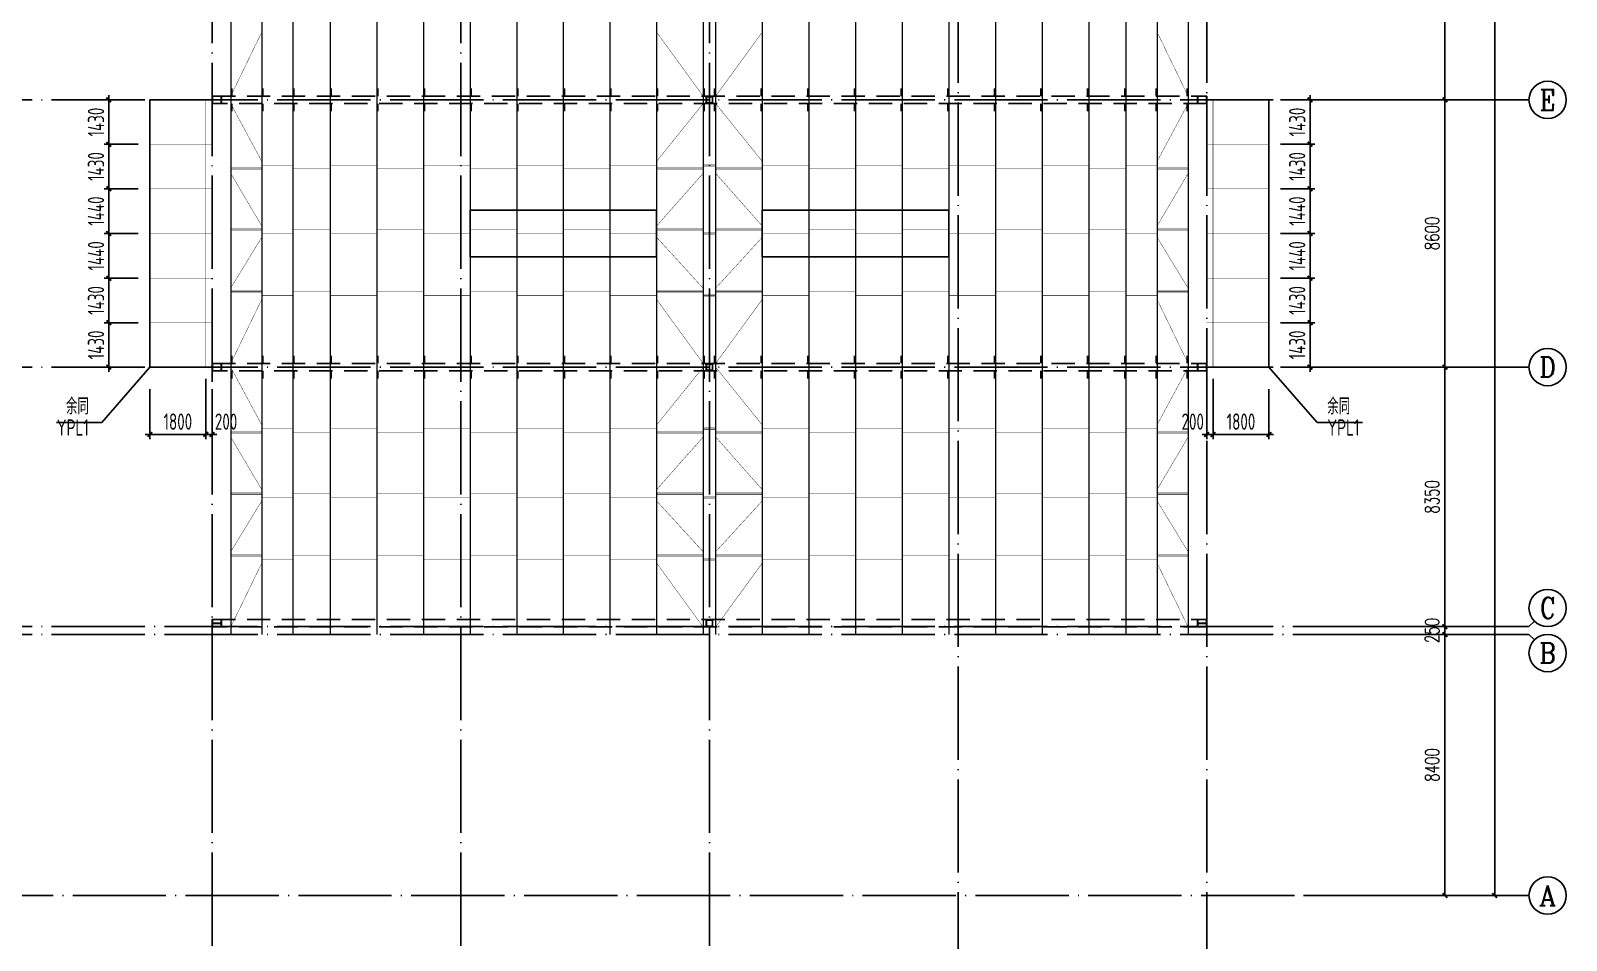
# Model space of a CAD drawing. Extents: x 899043 to 2598688, y -137197 to 211789.
# Drawn here: x 1533125 to 1582522, y 37655 to 66922 of the extents above; entities that cross this region are included whole.
import ezdxf
from ezdxf.enums import TextEntityAlignment as Align

# ---------------------------------------------------------------- set-up
doc = ezdxf.new("R2010")
doc.units = 0
doc.header["$LTSCALE"] = 1500
doc.header["$MEASUREMENT"] = 0
doc.linetypes.add('DASHED', pattern=[0.75, 0.5, -0.25])
doc.linetypes.add('DOTE', pattern=[2.42, 2, -0.2, 0.02, -0.2])
for name, color, linetype in [('A-L-wall(建筑立面)', 2, 'Continuous'), ('A-Roof(建筑屋顶)', 122, 'Continuous'), ('AXIS', 3, 'Continuous'), ('AXIS_TEXT', 7, 'Continuous'), ('Boltx', 252, 'DASHED'), ('DIM', 3, 'Continuous'), ('HZ', 3, 'Continuous'), ('M_Prof', 2, 'Continuous'), ('THIN', 7, 'Continuous'), ('WINDOW', 4, 'Continuous')]:
    doc.layers.add(name, color=color, linetype=linetype)
doc.layers.add('Pkpm_层114', color=2, linetype='Continuous', lineweight=18)
doc.styles.add('_TCH_AXIS', font='COMPLEX', dxfattribs={"bigfont": 'GBCBIG'})
doc.styles.add('_TCH_DIM_T3', font='SIMPLEX', dxfattribs={"width": 0.705882, "bigfont": 'GBCBIG'})
doc.styles.add('COMPLEX', font='COMPLEX')
doc.styles.add('TSSD_Dimension', font='Tssdeng.shx', dxfattribs={"width": 0.7, "bigfont": 'hztxt.shx'})
doc.styles.add('TSSD_Label', font='Tssdeng.shx', dxfattribs={"width": 0.7, "bigfont": 'hztxt.shx'})
doc.dimstyles.new('_TCH_ARCH&&150', dxfattribs={"dimtxt": 446.25, "dimasz": 150, "dimexe": 375, "dimexo": 450, "dimgap": 189.375, "dimtad": 1, "dimdec": 0, "dimzin": 0, "dimdsep": 46, "dimtxsty": '_TCH_DIM_T3', "dimblk": 'ARCHTICK', "dimcen": 0.09, "dimclrt": 7, "dimazin": 2, "dimtfac": 1, "dimtdec": 0, "dimtix": 1, "dimtmove": 2, "dimatfit": 3, "dimfxl": 0, "dimtolj": 1, "dimtzin": 0, "dimarcsym": 0})
doc.dimstyles.new('TSSD_150_150', dxfattribs={"dimtxt": 525, "dimasz": 150, "dimexe": 150, "dimexo": 375, "dimgap": 150, "dimtad": 1, "dimdec": 0, "dimzin": 0, "dimdsep": 46, "dimtxsty": 'TSSD_Dimension', "dimblk": 'ARCHTICK', "dimblk1": 'ARCHTICK', "dimblk2": 'ARCHTICK', "dimcen": 0, "dimdle": 150, "dimclrt": 7, "dimadec": 0, "dimazin": 0, "dimtfac": 1, "dimtdec": 0, "dimtix": 1, "dimtmove": 2, "dimatfit": 3, "dimfxl": 0, "dimtolj": 1, "dimtzin": 0, "dimarcsym": 0})

# ---------------------------------------------------------------- blocks, each defined once
blk = doc.blocks.new('_ArchTick')
at = {"color": 0, "linetype": 'ByBlock', "const_width": 0.4}
blk.add_lwpolyline([(-0.5, -0.5), (0.5, 0.5)], dxfattribs=at)
blk = doc.blocks.new('*D208')
at = {"layer": 'AXIS', "color": 0, "lineweight": -2}
for p, q in [((1198940, -154877), (1203865, -154877)), ((1203490, -163277), (1203490, -154877)), ((1198940, -163277), (1203865, -163277))]:
    blk.add_line(p, q, dxfattribs=at)
at = {"layer": 'Defpoints', "color": 0}
for p in [(1198490, -154877), (1203490, -154877), (1198490, -163277)]:
    blk.add_point(p, dxfattribs=at)
at = {"layer": 'AXIS', "color": 0, "lineweight": -2, "xscale": 150, "yscale": 150, "zscale": 150}
for p, rotation in [((1203490, -154877), 90), ((1203490, -163277), 270)]:
    blk.add_blockref('_ArchTick', p, dxfattribs=dict(at, rotation=rotation))
at = {"layer": 'AXIS', "color": 7, "insert": (1203078, -159077), "char_height": 446.2, "attachment_point": 5, "rotation": 90, "style": '_TCH_DIM_T3'}
blk.add_mtext('\\A1;8400', dxfattribs=at)
blk = doc.blocks.new('*D209')
at = {"layer": 'AXIS', "color": 0, "lineweight": -2}
for p, q in [((1203490, -154627), (1203490, -154477)), ((1198940, -154627), (1203865, -154627)), ((1198940, -154877), (1203865, -154877)), ((1203490, -154877), (1203490, -154627)), ((1203490, -154877), (1203490, -155027))]:
    blk.add_line(p, q, dxfattribs=at)
at = {"layer": 'Defpoints', "color": 0}
for p in [(1198490, -154627), (1198490, -154877), (1203490, -154627)]:
    blk.add_point(p, dxfattribs=at)
at = {"layer": 'AXIS', "color": 0, "lineweight": -2, "xscale": 150, "yscale": 150, "zscale": 150}
for p, rotation in [((1203490, -154627), 270), ((1203490, -154877), 90)]:
    blk.add_blockref('_ArchTick', p, dxfattribs=dict(at, rotation=rotation))
at = {"layer": 'AXIS', "color": 7, "insert": (1203078, -154752), "char_height": 446.2, "attachment_point": 5, "rotation": 90, "style": '_TCH_DIM_T3'}
blk.add_mtext('\\A1;250', dxfattribs=at)
blk = doc.blocks.new('*D210')
at = {"layer": 'AXIS', "color": 0, "lineweight": -2}
for p, q in [((1198940, -146277), (1203865, -146277)), ((1203490, -154627), (1203490, -146277)), ((1198940, -154627), (1203865, -154627))]:
    blk.add_line(p, q, dxfattribs=at)
at = {"layer": 'Defpoints', "color": 0}
for p in [(1198490, -146277), (1203490, -146277), (1198490, -154627)]:
    blk.add_point(p, dxfattribs=at)
at = {"layer": 'AXIS', "color": 0, "lineweight": -2, "xscale": 150, "yscale": 150, "zscale": 150}
for p, rotation in [((1203490, -146277), 90), ((1203490, -154627), 270)]:
    blk.add_blockref('_ArchTick', p, dxfattribs=dict(at, rotation=rotation))
at = {"layer": 'AXIS', "color": 7, "insert": (1203078, -150452), "char_height": 446.2, "attachment_point": 5, "rotation": 90, "style": '_TCH_DIM_T3'}
blk.add_mtext('\\A1;8350', dxfattribs=at)
blk = doc.blocks.new('*D211')
at = {"layer": 'AXIS', "color": 0, "lineweight": -2}
for p, q in [((1198940, -137677), (1203865, -137677)), ((1203490, -146277), (1203490, -137677)), ((1198940, -146277), (1203865, -146277))]:
    blk.add_line(p, q, dxfattribs=at)
at = {"layer": 'Defpoints', "color": 0}
for p in [(1198490, -137677), (1203490, -137677), (1198490, -146277)]:
    blk.add_point(p, dxfattribs=at)
at = {"layer": 'AXIS', "color": 0, "lineweight": -2, "xscale": 150, "yscale": 150, "zscale": 150}
for p, rotation in [((1203490, -137677), 90), ((1203490, -146277), 270)]:
    blk.add_blockref('_ArchTick', p, dxfattribs=dict(at, rotation=rotation))
at = {"layer": 'AXIS', "color": 7, "insert": (1203078, -141977), "char_height": 446.2, "attachment_point": 5, "rotation": 90, "style": '_TCH_DIM_T3'}
blk.add_mtext('\\A1;8600', dxfattribs=at)
blk = doc.blocks.new('*D212')
at = {"layer": 'AXIS', "color": 0, "lineweight": -2}
for p, q in [((1198940, -129077), (1203865, -129077)), ((1203490, -137677), (1203490, -129077)), ((1198940, -137677), (1203865, -137677))]:
    blk.add_line(p, q, dxfattribs=at)
at = {"layer": 'Defpoints', "color": 0}
for p in [(1198490, -129077), (1203490, -129077), (1198490, -137677)]:
    blk.add_point(p, dxfattribs=at)
at = {"layer": 'AXIS', "color": 0, "lineweight": -2, "xscale": 150, "yscale": 150, "zscale": 150}
for p, rotation in [((1203490, -129077), 90), ((1203490, -137677), 270)]:
    blk.add_blockref('_ArchTick', p, dxfattribs=dict(at, rotation=rotation))
at = {"layer": 'AXIS', "color": 7, "insert": (1203078, -133377), "char_height": 446.2, "attachment_point": 5, "rotation": 90, "style": '_TCH_DIM_T3'}
blk.add_mtext('\\A1;8600', dxfattribs=at)
blk = doc.blocks.new('*D223')
at = {"layer": 'AXIS', "color": 0, "lineweight": -2}
for p, q in [((1198940, -43877), (1205465, -43877)), ((1205090, -163277), (1205090, -43877)), ((1198940, -163277), (1205465, -163277))]:
    blk.add_line(p, q, dxfattribs=at)
at = {"layer": 'Defpoints', "color": 0}
for p in [(1198490, -43877), (1205090, -43877), (1198490, -163277)]:
    blk.add_point(p, dxfattribs=at)
at = {"layer": 'AXIS', "color": 0, "lineweight": -2, "xscale": 150, "yscale": 150, "zscale": 150}
for p, rotation in [((1205090, -43877), 90), ((1205090, -163277), 270)]:
    blk.add_blockref('_ArchTick', p, dxfattribs=dict(at, rotation=rotation))
at = {"layer": 'AXIS', "color": 7, "insert": (1204678, -103577), "char_height": 446.2, "attachment_point": 5, "rotation": 90, "style": '_TCH_DIM_T3'}
blk.add_mtext('\\A1;119400', dxfattribs=at)
blk = doc.blocks.new('_AXISO')
blk.add_circle((0, 0), 0.5)
at = {"layer": 'AXIS_TEXT', "style": 'COMPLEX', "width": 1.041667}
blk.add_attdef('A', text='', height=0.56, dxfattribs=at).set_placement((-0.25, -0.28), (0.25, -0.28), align=Align.FIT)
blk = doc.blocks.new('A$C0BB32EA6')
at = {"layer": 'M_Prof'}
for points in [[(22300, -93910), (22300, -93690), (22290, -93690), (22290, -93796), (22010, -93796), (22010, -93690), (22000, -93690), (22000, -93910), (22010, -93910), (22010, -93804), (22290, -93804), (22290, -93910)], [(37900, -93900), (38100, -93900), (38100, -93700), (37900, -93700)], [(37906, -93894), (38094, -93894), (38094, -93706), (37906, -93706)], [(54000, -93910), (54000, -93690), (53990, -93690), (53990, -93796), (53710, -93796), (53710, -93690), (53700, -93690), (53700, -93910), (53710, -93910), (53710, -93804), (53990, -93804), (53990, -93910)], [(22300, -102510), (22300, -102290), (22290, -102290), (22290, -102396), (22010, -102396), (22010, -102290), (22000, -102290), (22000, -102510), (22010, -102510), (22010, -102404), (22290, -102404), (22290, -102510)], [(37900, -102500), (38100, -102500), (38100, -102300), (37900, -102300)], [(37906, -102494), (38094, -102494), (38094, -102306), (37906, -102306)], [(54000, -102510), (54000, -102290), (53990, -102290), (53990, -102396), (53710, -102396), (53710, -102290), (53700, -102290), (53700, -102510), (53710, -102510), (53710, -102404), (53990, -102404), (53990, -102510)], [(22300, -110750), (22300, -110530), (22290, -110530), (22290, -110636), (22010, -110636), (22010, -110530), (22000, -110530), (22000, -110750), (22010, -110750), (22010, -110644), (22290, -110644), (22290, -110750)], [(37900, -110740), (38100, -110740), (38100, -110540), (37900, -110540)], [(37906, -110734), (38094, -110734), (38094, -110546), (37906, -110546)], [(54000, -110750), (54000, -110530), (53990, -110530), (53990, -110636), (53710, -110636), (53710, -110530), (53700, -110530), (53700, -110750), (53710, -110750), (53710, -110644), (53990, -110644), (53990, -110750)]]:
    blk.add_lwpolyline(points, close=True, dxfattribs=at)
blk = doc.blocks.new('A$C2EA612DB')
at = {"layer": 'M_Prof'}
blk.add_blockref('A$C0BB32EA6', (-54000, 110765), dxfattribs=at)
blk = doc.blocks.new('tc')
at = {"layer": 'WINDOW'}
blk.add_lwpolyline([(-1500, 1500), (0, 1500), (0, 7500), (-1500, 7500)], close=True, dxfattribs=at)
blk = doc.blocks.new('*D1085')
at = {"layer": 'Defpoints', "color": 0}
for p in [(1538758, 56097), (1538958, 55767), (1538758, 53930)]:
    blk.add_point(p, dxfattribs=at)
at = {"layer": 'DIM', "color": 0, "lineweight": -2}
for p, q in [((1538758, 55722), (1538758, 53780)), ((1538958, 55392), (1538958, 53780)), ((1538758, 53930), (1538608, 53930)), ((1538958, 53930), (1538758, 53930)), ((1538958, 53930), (1539108, 53930))]:
    blk.add_line(p, q, dxfattribs=at)
at = {"layer": 'DIM', "color": 0, "lineweight": -2, "xscale": 150, "yscale": 150, "zscale": 150}
blk.add_blockref('_ArchTick', (1538758, 53930), dxfattribs=at)
at = {"layer": 'DIM', "color": 0, "lineweight": -2, "xscale": 150, "yscale": 150, "zscale": 150, "rotation": 180}
blk.add_blockref('_ArchTick', (1538958, 53930), dxfattribs=at)
at = {"layer": 'DIM', "color": 7, "insert": (1539410, 54343), "char_height": 525, "attachment_point": 5, "style": 'TSSD_Dimension'}
blk.add_mtext('\\A1;200', dxfattribs=at)
blk = doc.blocks.new('*D1086')
at = {"layer": 'Defpoints', "color": 0}
for p in [(1538758, 56097), (1536958, 55767), (1536958, 53930)]:
    blk.add_point(p, dxfattribs=at)
at = {"layer": 'DIM', "color": 0, "lineweight": -2}
for p, q in [((1536958, 55392), (1536958, 53780)), ((1538758, 55722), (1538758, 53780)), ((1538908, 53930), (1536808, 53930))]:
    blk.add_line(p, q, dxfattribs=at)
at = {"layer": 'DIM', "color": 0, "lineweight": -2, "xscale": 150, "yscale": 150, "zscale": 150, "rotation": 180}
blk.add_blockref('_ArchTick', (1536958, 53930), dxfattribs=at)
at = {"layer": 'DIM', "color": 0, "lineweight": -2, "xscale": 150, "yscale": 150, "zscale": 150}
blk.add_blockref('_ArchTick', (1538758, 53930), dxfattribs=at)
at = {"layer": 'DIM', "color": 7, "insert": (1537858, 54343), "char_height": 525, "attachment_point": 5, "style": 'TSSD_Dimension'}
blk.add_mtext('\\A1;1800', dxfattribs=at)
blk = doc.blocks.new('*D1087')
at = {"layer": 'Defpoints', "color": 0}
for p in [(1535637, 57527), (1536958, 57527), (1536958, 56097)]:
    blk.add_point(p, dxfattribs=at)
at = {"layer": 'DIM', "color": 0, "lineweight": -2}
for p, q in [((1536583, 57527), (1535487, 57527)), ((1535637, 55947), (1535637, 57677)), ((1536583, 56097), (1535487, 56097))]:
    blk.add_line(p, q, dxfattribs=at)
at = {"layer": 'DIM', "color": 0, "lineweight": -2, "xscale": 150, "yscale": 150, "zscale": 150}
for p, rotation in [((1535637, 57527), 90), ((1535637, 56097), 270)]:
    blk.add_blockref('_ArchTick', p, dxfattribs=dict(at, rotation=rotation))
at = {"layer": 'DIM', "color": 7, "insert": (1535225, 56812), "char_height": 525, "attachment_point": 5, "rotation": 90, "style": 'TSSD_Dimension'}
blk.add_mtext('\\A1;1430', dxfattribs=at)
blk = doc.blocks.new('*D1088')
at = {"layer": 'Defpoints', "color": 0}
for p in [(1535637, 58957), (1536958, 58957), (1536958, 57527)]:
    blk.add_point(p, dxfattribs=at)
at = {"layer": 'DIM', "color": 0, "lineweight": -2}
for p, q in [((1536583, 58957), (1535487, 58957)), ((1535637, 57377), (1535637, 59107)), ((1536583, 57527), (1535487, 57527))]:
    blk.add_line(p, q, dxfattribs=at)
at = {"layer": 'DIM', "color": 0, "lineweight": -2, "xscale": 150, "yscale": 150, "zscale": 150}
for p, rotation in [((1535637, 58957), 90), ((1535637, 57527), 270)]:
    blk.add_blockref('_ArchTick', p, dxfattribs=dict(at, rotation=rotation))
at = {"layer": 'DIM', "color": 7, "insert": (1535225, 58242), "char_height": 525, "attachment_point": 5, "rotation": 90, "style": 'TSSD_Dimension'}
blk.add_mtext('\\A1;1430', dxfattribs=at)
blk = doc.blocks.new('*D1089')
at = {"layer": 'Defpoints', "color": 0}
for p in [(1535637, 60397), (1536958, 60397), (1536958, 58957)]:
    blk.add_point(p, dxfattribs=at)
at = {"layer": 'DIM', "color": 0, "lineweight": -2}
for p, q in [((1536583, 60397), (1535487, 60397)), ((1535637, 58807), (1535637, 60547)), ((1536583, 58957), (1535487, 58957))]:
    blk.add_line(p, q, dxfattribs=at)
at = {"layer": 'DIM', "color": 0, "lineweight": -2, "xscale": 150, "yscale": 150, "zscale": 150}
for p, rotation in [((1535637, 60397), 90), ((1535637, 58957), 270)]:
    blk.add_blockref('_ArchTick', p, dxfattribs=dict(at, rotation=rotation))
at = {"layer": 'DIM', "color": 7, "insert": (1535225, 59677), "char_height": 525, "attachment_point": 5, "rotation": 90, "style": 'TSSD_Dimension'}
blk.add_mtext('\\A1;1440', dxfattribs=at)
blk = doc.blocks.new('*D1090')
at = {"layer": 'Defpoints', "color": 0}
for p in [(1535637, 61837), (1536958, 61837), (1536958, 60397)]:
    blk.add_point(p, dxfattribs=at)
at = {"layer": 'DIM', "color": 0, "lineweight": -2}
for p, q in [((1536583, 61837), (1535487, 61837)), ((1535637, 60247), (1535637, 61987)), ((1536583, 60397), (1535487, 60397))]:
    blk.add_line(p, q, dxfattribs=at)
at = {"layer": 'DIM', "color": 0, "lineweight": -2, "xscale": 150, "yscale": 150, "zscale": 150}
for p, rotation in [((1535637, 61837), 90), ((1535637, 60397), 270)]:
    blk.add_blockref('_ArchTick', p, dxfattribs=dict(at, rotation=rotation))
at = {"layer": 'DIM', "color": 7, "insert": (1535225, 61117), "char_height": 525, "attachment_point": 5, "rotation": 90, "style": 'TSSD_Dimension'}
blk.add_mtext('\\A1;1440', dxfattribs=at)
blk = doc.blocks.new('*D1091')
at = {"layer": 'Defpoints', "color": 0}
for p in [(1535637, 63267), (1536958, 63267), (1536958, 61837)]:
    blk.add_point(p, dxfattribs=at)
at = {"layer": 'DIM', "color": 0, "lineweight": -2}
for p, q in [((1536583, 63267), (1535487, 63267)), ((1535637, 61687), (1535637, 63417)), ((1536583, 61837), (1535487, 61837))]:
    blk.add_line(p, q, dxfattribs=at)
at = {"layer": 'DIM', "color": 0, "lineweight": -2, "xscale": 150, "yscale": 150, "zscale": 150}
for p, rotation in [((1535637, 63267), 90), ((1535637, 61837), 270)]:
    blk.add_blockref('_ArchTick', p, dxfattribs=dict(at, rotation=rotation))
at = {"layer": 'DIM', "color": 7, "insert": (1535225, 62552), "char_height": 525, "attachment_point": 5, "rotation": 90, "style": 'TSSD_Dimension'}
blk.add_mtext('\\A1;1430', dxfattribs=at)
blk = doc.blocks.new('*D1092')
at = {"layer": 'Defpoints', "color": 0}
for p in [(1535637, 64697), (1536958, 64697), (1536958, 63267)]:
    blk.add_point(p, dxfattribs=at)
at = {"layer": 'DIM', "color": 0, "lineweight": -2}
for p, q in [((1535637, 63117), (1535637, 64847)), ((1536583, 64697), (1535487, 64697)), ((1536583, 63267), (1535487, 63267))]:
    blk.add_line(p, q, dxfattribs=at)
at = {"layer": 'DIM', "color": 0, "lineweight": -2, "xscale": 150, "yscale": 150, "zscale": 150}
for p, rotation in [((1535637, 64697), 90), ((1535637, 63267), 270)]:
    blk.add_blockref('_ArchTick', p, dxfattribs=dict(at, rotation=rotation))
at = {"layer": 'DIM', "color": 7, "insert": (1535225, 63982), "char_height": 525, "attachment_point": 5, "rotation": 90, "style": 'TSSD_Dimension'}
blk.add_mtext('\\A1;1430', dxfattribs=at)
blk = doc.blocks.new('*D1093')
at = {"layer": 'Defpoints', "color": 0}
for p in [(1571158, 56097), (1570958, 55767), (1571158, 53930)]:
    blk.add_point(p, dxfattribs=at)
at = {"layer": 'DIM', "color": 0, "lineweight": -2}
for p, q in [((1570958, 55392), (1570958, 53780)), ((1571158, 55722), (1571158, 53780)), ((1570958, 53930), (1570808, 53930)), ((1570958, 53930), (1571158, 53930)), ((1571158, 53930), (1571308, 53930))]:
    blk.add_line(p, q, dxfattribs=at)
at = {"layer": 'DIM', "color": 0, "lineweight": -2, "xscale": 150, "yscale": 150, "zscale": 150}
for p, rotation in [((1570958, 53930), 1.767578083899934e-07), ((1571158, 53930), 180.0000001767578)]:
    blk.add_blockref('_ArchTick', p, dxfattribs=dict(at, rotation=rotation))
at = {"layer": 'DIM', "color": 7, "insert": (1570506, 54343), "char_height": 525, "attachment_point": 5, "rotation": 0, "style": 'TSSD_Dimension'}
blk.add_mtext('\\A1;200', dxfattribs=at)
blk = doc.blocks.new('*D1094')
at = {"layer": 'Defpoints', "color": 0}
for p in [(1571158, 56097), (1572958, 55767), (1572958, 53930)]:
    blk.add_point(p, dxfattribs=at)
at = {"layer": 'DIM', "color": 0, "lineweight": -2}
for p, q in [((1571158, 55722), (1571158, 53780)), ((1572958, 55392), (1572958, 53780)), ((1571008, 53930), (1573108, 53930))]:
    blk.add_line(p, q, dxfattribs=at)
at = {"layer": 'DIM', "color": 0, "lineweight": -2, "xscale": 150, "yscale": 150, "zscale": 150}
for p, rotation in [((1571158, 53930), 180.0000001767578), ((1572958, 53930), 1.767578252005253e-07)]:
    blk.add_blockref('_ArchTick', p, dxfattribs=dict(at, rotation=rotation))
at = {"layer": 'DIM', "color": 7, "insert": (1572058, 54343), "char_height": 525, "attachment_point": 5, "rotation": 0, "style": 'TSSD_Dimension'}
blk.add_mtext('\\A1;1800', dxfattribs=at)
blk = doc.blocks.new('*D1095')
at = {"layer": 'Defpoints', "color": 0}
for p in [(1572958, 57527), (1574279, 57527), (1572958, 56097)]:
    blk.add_point(p, dxfattribs=at)
at = {"layer": 'DIM', "color": 0, "lineweight": -2}
for p, q in [((1573333, 57527), (1574429, 57527)), ((1574279, 55947), (1574279, 57677)), ((1573333, 56097), (1574429, 56097))]:
    blk.add_line(p, q, dxfattribs=at)
at = {"layer": 'DIM', "color": 0, "lineweight": -2, "xscale": 150, "yscale": 150, "zscale": 150}
for p, rotation in [((1574279, 57527), 90), ((1574279, 56097), 270)]:
    blk.add_blockref('_ArchTick', p, dxfattribs=dict(at, rotation=rotation))
at = {"layer": 'DIM', "color": 7, "insert": (1573866, 56812), "char_height": 525, "attachment_point": 5, "rotation": 90, "style": 'TSSD_Dimension'}
blk.add_mtext('\\A1;1430', dxfattribs=at)
blk = doc.blocks.new('*D1096')
at = {"layer": 'Defpoints', "color": 0}
for p in [(1572958, 58957), (1574279, 58957), (1572958, 57527)]:
    blk.add_point(p, dxfattribs=at)
at = {"layer": 'DIM', "color": 0, "lineweight": -2}
for p, q in [((1573333, 58957), (1574429, 58957)), ((1574279, 57377), (1574279, 59107)), ((1573333, 57527), (1574429, 57527))]:
    blk.add_line(p, q, dxfattribs=at)
at = {"layer": 'DIM', "color": 0, "lineweight": -2, "xscale": 150, "yscale": 150, "zscale": 150}
for p, rotation in [((1574279, 58957), 90), ((1574279, 57527), 270)]:
    blk.add_blockref('_ArchTick', p, dxfattribs=dict(at, rotation=rotation))
at = {"layer": 'DIM', "color": 7, "insert": (1573866, 58242), "char_height": 525, "attachment_point": 5, "rotation": 90, "style": 'TSSD_Dimension'}
blk.add_mtext('\\A1;1430', dxfattribs=at)
blk = doc.blocks.new('*D1097')
at = {"layer": 'Defpoints', "color": 0}
for p in [(1572958, 60397), (1574279, 60397), (1572958, 58957)]:
    blk.add_point(p, dxfattribs=at)
at = {"layer": 'DIM', "color": 0, "lineweight": -2}
for p, q in [((1573333, 60397), (1574429, 60397)), ((1574279, 58807), (1574279, 60547)), ((1573333, 58957), (1574429, 58957))]:
    blk.add_line(p, q, dxfattribs=at)
at = {"layer": 'DIM', "color": 0, "lineweight": -2, "xscale": 150, "yscale": 150, "zscale": 150}
for p, rotation in [((1574279, 60397), 90), ((1574279, 58957), 270)]:
    blk.add_blockref('_ArchTick', p, dxfattribs=dict(at, rotation=rotation))
at = {"layer": 'DIM', "color": 7, "insert": (1573866, 59677), "char_height": 525, "attachment_point": 5, "rotation": 90, "style": 'TSSD_Dimension'}
blk.add_mtext('\\A1;1440', dxfattribs=at)
blk = doc.blocks.new('*D1098')
at = {"layer": 'Defpoints', "color": 0}
for p in [(1572958, 61837), (1574279, 61837), (1572958, 60397)]:
    blk.add_point(p, dxfattribs=at)
at = {"layer": 'DIM', "color": 0, "lineweight": -2}
for p, q in [((1573333, 61837), (1574429, 61837)), ((1574279, 60247), (1574279, 61987)), ((1573333, 60397), (1574429, 60397))]:
    blk.add_line(p, q, dxfattribs=at)
at = {"layer": 'DIM', "color": 0, "lineweight": -2, "xscale": 150, "yscale": 150, "zscale": 150}
for p, rotation in [((1574279, 61837), 90), ((1574279, 60397), 270)]:
    blk.add_blockref('_ArchTick', p, dxfattribs=dict(at, rotation=rotation))
at = {"layer": 'DIM', "color": 7, "insert": (1573866, 61117), "char_height": 525, "attachment_point": 5, "rotation": 90, "style": 'TSSD_Dimension'}
blk.add_mtext('\\A1;1440', dxfattribs=at)
blk = doc.blocks.new('*D1099')
at = {"layer": 'Defpoints', "color": 0}
for p in [(1572958, 63267), (1574279, 63267), (1572958, 61837)]:
    blk.add_point(p, dxfattribs=at)
at = {"layer": 'DIM', "color": 0, "lineweight": -2}
for p, q in [((1573333, 63267), (1574429, 63267)), ((1574279, 61687), (1574279, 63417)), ((1573333, 61837), (1574429, 61837))]:
    blk.add_line(p, q, dxfattribs=at)
at = {"layer": 'DIM', "color": 0, "lineweight": -2, "xscale": 150, "yscale": 150, "zscale": 150}
for p, rotation in [((1574279, 63267), 90), ((1574279, 61837), 270)]:
    blk.add_blockref('_ArchTick', p, dxfattribs=dict(at, rotation=rotation))
at = {"layer": 'DIM', "color": 7, "insert": (1573866, 62552), "char_height": 525, "attachment_point": 5, "rotation": 90, "style": 'TSSD_Dimension'}
blk.add_mtext('\\A1;1430', dxfattribs=at)
blk = doc.blocks.new('*D1100')
at = {"layer": 'Defpoints', "color": 0}
for p in [(1572958, 64697), (1574279, 64697), (1572958, 63267)]:
    blk.add_point(p, dxfattribs=at)
at = {"layer": 'DIM', "color": 0, "lineweight": -2}
for p, q in [((1574279, 63117), (1574279, 64847)), ((1573333, 64697), (1574429, 64697)), ((1573333, 63267), (1574429, 63267))]:
    blk.add_line(p, q, dxfattribs=at)
at = {"layer": 'DIM', "color": 0, "lineweight": -2, "xscale": 150, "yscale": 150, "zscale": 150}
for p, rotation in [((1574279, 64697), 90), ((1574279, 63267), 270)]:
    blk.add_blockref('_ArchTick', p, dxfattribs=dict(at, rotation=rotation))
at = {"layer": 'DIM', "color": 7, "insert": (1573866, 63982), "char_height": 525, "attachment_point": 5, "rotation": 90, "style": 'TSSD_Dimension'}
blk.add_mtext('\\A1;1430', dxfattribs=at)
blk = doc.blocks.new('A$C5AF141BB')
at = {"layer": 'AXIS', "color": 253, "linetype": 'DOTE'}
for p, q in [((0, -5247.5), (0, 123526.9)), ((8000, -5247.5), (8000, 123526.9)), ((16000, -5247.5), (16000, 123526.9)), ((24000, 123526.9), (24000, -5247.5)), ((32000, 123526.9), (32000, -5247.5)), ((-26941.1, 25600), (36323.2, 25600)), ((-26941.1, 17000), (36323.2, 17000)), ((-26941.1, 8650), (36323.2, 8650)), ((-26941.1, 8400), (36323.2, 8400)), ((-26262.1, 0), (36364.3, 0))]:
    blk.add_line(p, q, dxfattribs=at)
at = {"layer": 'AXIS'}
for p, q in [((36364.3, 25600), (42364.3, 25600)), ((36364.3, 17000), (42364.3, 17000)), ((36364.3, 8650), (42364.3, 8650)), ((36364.3, 8400), (42364.3, 8400)), ((42540, 8825.7), (42364.3, 8650)), ((42540, 8224.3), (42364.3, 8400)), ((36364.3, 0), (42364.3, 0))]:
    blk.add_line(p, q, dxfattribs=at)
ref = blk.add_blockref('_AXISO', (42964.3, 25600), dxfattribs=dict(at, xscale=1200, yscale=1200, zscale=1200))
ref.add_attrib('A', 'E', dxfattribs={"layer": 'AXIS_TEXT', "height": 668.2, "style": '_TCH_AXIS'}).set_placement((42709.8, 25265.9), (43218.8, 25265.9), align=Align.FIT)
ref = blk.add_blockref('_AXISO', (42964.3, 17000), dxfattribs=dict(at, xscale=1200, yscale=1200, zscale=1200))
ref.add_attrib('A', 'D', dxfattribs={"layer": 'AXIS_TEXT', "height": 652.9, "style": '_TCH_AXIS'}).set_placement((42700, 16673.6), (43228.6, 16673.6), align=Align.FIT)
ref = blk.add_blockref('_AXISO', (42964.3, 9250), dxfattribs=dict(at, xscale=1200, yscale=1200, zscale=1200))
ref.add_attrib('A', 'C', dxfattribs={"layer": 'AXIS_TEXT', "height": 683.5, "style": '_TCH_AXIS'}).set_placement((42720.2, 8908.2), (43208.4, 8908.2), align=Align.FIT)
ref = blk.add_blockref('_AXISO', (42964.3, 7800), dxfattribs=dict(at, xscale=1200, yscale=1200, zscale=1200))
ref.add_attrib('A', 'B', dxfattribs={"layer": 'AXIS_TEXT', "height": 652.9, "style": '_TCH_AXIS'}).set_placement((42700, 7473.6), (43228.6, 7473.6), align=Align.FIT)
ref = blk.add_blockref('_AXISO', (42964.3, 0), dxfattribs=dict(at, xscale=1200, yscale=1200, zscale=1200))
ref.add_attrib('A', 'A', dxfattribs={"layer": 'AXIS_TEXT', "height": 637.8, "style": '_TCH_AXIS'}).set_placement((42691, -318.9), (43237.6, -318.9), align=Align.FIT)
for p1, p2, distance, picture, middle in [((34661.1, 0), (34661.1, 119400), -6600, '*D223', (40848.6, 59700)), ((34661.1, 25600), (34661.1, 34200), -5000, '*D212', (39248.6, 29900)), ((34661.1, 17000), (34661.1, 25600), -5000, '*D211', (39248.6, 21300)), ((34661.1, 8650), (34661.1, 17000), -5000, '*D210', (39248.6, 12825)), ((34661.1, 8400), (34661.1, 8650), -5000, '*D209', (39248.6, 8525)), ((34661.1, 0), (34661.1, 8400), -5000, '*D208', (39248.6, 4200))]:
    dim = blk.add_aligned_dim(p1=p1, p2=p2, distance=distance, dimstyle='_TCH_ARCH&&150', dxfattribs=at)
    dim.commit()
    dim.dimension.update_dxf_attribs({"geometry": picture, "text_midpoint": middle, "insert": (-1163829.4, 163277.5)})

msp = doc.modelspace()

# ---------------------------------------------------------------- linework, layer by layer
at = {"layer": 'A-Roof(建筑屋顶)'}
for points in [[(1538758, 64696.6), (1536958, 64696.6), (1536958, 56096.6), (1538758.1, 56096.6)], [(1571157.9, 64696.6), (1572957.9, 64696.6), (1572957.9, 56096.6), (1571157.9, 56096.6)], [(1571157.9, 64696.6), (1572957.9, 64696.6), (1572957.9, 56096.6), (1571157.9, 56096.6)]]:
    msp.add_lwpolyline(points, dxfattribs=at)
at = {"layer": 'Boltx', "color": 2, "linetype": 'ByBlock', "const_width": 12}
for points in [[(1539558, 64814.1), (1540558, 66876.6)], [(1553258, 66876.6), (1554758, 64814.1)], [(1556658, 66876.6), (1555158, 64814.1)], [(1569358, 66876.6), (1570358, 64814.1)], [(1538758, 64696.6), (1536958, 64696.6), (1536958, 56096.6), (1538758.1, 56096.6)], [(1536958, 64696.6), (1538958, 64696.6)], [(1536958, 64696.6), (1536958, 56096.6)], [(1538758, 64696.6), (1538758, 56096.6)], [(1540558, 62716.6), (1539558, 64579.1)], [(1554758, 64579.1), (1553258, 62716.6)], [(1555158, 64579.1), (1556658, 62716.6)], [(1570358, 64579.1), (1569358, 62716.6)], [(1572957.9, 64696.6), (1570958, 64696.6)], [(1571157.9, 64696.6), (1572957.9, 64696.6), (1572957.9, 56096.6), (1571157.9, 56096.6)], [(1571157.9, 64696.6), (1571157.9, 56096.6)], [(1572957.9, 64696.6), (1572957.9, 56096.6)], [(1536958, 63266.6), (1538958, 63266.6)], [(1572957.9, 63266.6), (1570958, 63266.6)], [(1539558, 62476.6), (1540558, 62476.6)], [(1540558, 60636.6), (1539558, 62333.4)], [(1541558, 62596.6), (1540558, 62596.6)], [(1541558, 62476.6), (1542758, 62476.6)], [(1544258, 62596.6), (1542758, 62596.6)], [(1544258, 62476.6), (1545758, 62476.6)], [(1547258, 62596.6), (1545758, 62596.6)], [(1547258, 62476.6), (1548758, 62476.6)], [(1550258, 62596.6), (1548758, 62596.6)], [(1550258, 62476.6), (1551758, 62476.6)], [(1553258, 62596.6), (1551758, 62596.6)], [(1553258, 62476.6), (1554758, 62476.6)], [(1554758, 62333.4), (1553258, 60636.6)], [(1555158, 62596.6), (1554758, 62596.6)], [(1556658, 62476.6), (1555158, 62476.6)], [(1555158, 62333.4), (1556658, 60636.6)], [(1556658, 62596.6), (1558158, 62596.6)], [(1559658, 62476.6), (1558158, 62476.6)], [(1559658, 62596.6), (1561158, 62596.6)], [(1562658, 62476.6), (1561158, 62476.6)], [(1562658, 62596.6), (1564158, 62596.6)], [(1565658, 62476.6), (1564158, 62476.6)], [(1565658, 62596.6), (1567158, 62596.6)], [(1568358, 62476.6), (1567158, 62476.6)], [(1568358, 62596.6), (1569358, 62596.6)], [(1570358, 62476.6), (1569358, 62476.6)], [(1570358, 62333.4), (1569358, 60636.6)], [(1536958, 61836.6), (1538958, 61836.6)], [(1572957.9, 61836.6), (1570958, 61836.6)], [(1536958, 60396.6), (1538958, 60396.6)], [(1539558, 60516.6), (1540558, 60516.6)], [(1539558, 58636.6), (1540558, 60276.6)], [(1541558, 60396.6), (1540558, 60396.6)], [(1541558, 60516.6), (1542758, 60516.6)], [(1544258, 60396.6), (1542758, 60396.6)], [(1544258, 60516.6), (1545758, 60516.6)], [(1547258, 60396.6), (1545758, 60396.6)], [(1547258, 60516.6), (1548758, 60516.6)], [(1550258, 60396.6), (1548758, 60396.6)], [(1550258, 60516.6), (1551758, 60516.6)], [(1553258, 60396.6), (1551758, 60396.6)], [(1553258, 60516.6), (1554758, 60516.6)], [(1554758, 58636.6), (1553258, 60276.6)], [(1555158, 60396.6), (1554758, 60396.6)], [(1556658, 60516.6), (1555158, 60516.6)], [(1555158, 58636.6), (1556658, 60276.6)], [(1556658, 60396.6), (1558158, 60396.6)], [(1559658, 60516.6), (1558158, 60516.6)], [(1559658, 60396.6), (1561158, 60396.6)], [(1562658, 60516.6), (1561158, 60516.6)], [(1562658, 60396.6), (1564158, 60396.6)], [(1565658, 60516.6), (1564158, 60516.6)], [(1565658, 60396.6), (1567158, 60396.6)], [(1568358, 60516.6), (1567158, 60516.6)], [(1568358, 60396.6), (1569358, 60396.6)], [(1570358, 60516.6), (1569358, 60516.6)], [(1570358, 58636.6), (1569358, 60276.6)], [(1572957.9, 60396.6), (1570958, 60396.6)], [(1536958, 58956.6), (1538958, 58956.6)], [(1572957.9, 58956.6), (1570958, 58956.6)], [(1539558, 58516.6), (1540558, 58516.6)], [(1541558, 58396.6), (1540558, 58396.6)], [(1541558, 58516.6), (1542758, 58516.6)], [(1544258, 58396.6), (1542758, 58396.6)], [(1544258, 58516.6), (1545758, 58516.6)], [(1547258, 58396.6), (1545758, 58396.6)], [(1547258, 58516.6), (1548758, 58516.6)], [(1550258, 58396.6), (1548758, 58396.6)], [(1550258, 58516.6), (1551758, 58516.6)], [(1553258, 58396.6), (1551758, 58396.6)], [(1553258, 58516.6), (1554758, 58516.6)], [(1555158, 58396.6), (1554758, 58396.6)], [(1556658, 58516.6), (1555158, 58516.6)], [(1556658, 58396.6), (1558158, 58396.6)], [(1559658, 58516.6), (1558158, 58516.6)], [(1559658, 58396.6), (1561158, 58396.6)], [(1562658, 58516.6), (1561158, 58516.6)], [(1562658, 58396.6), (1564158, 58396.6)], [(1565658, 58516.6), (1564158, 58516.6)], [(1565658, 58396.6), (1567158, 58396.6)], [(1568358, 58516.6), (1567158, 58516.6)], [(1568358, 58396.6), (1569358, 58396.6)], [(1570358, 58516.6), (1569358, 58516.6)], [(1539558, 56214.1), (1540558, 58276.6)], [(1553258, 58276.6), (1554758, 56214.1)], [(1556658, 58276.6), (1555158, 56214.1)], [(1569358, 58276.6), (1570358, 56214.1)], [(1536958, 57526.6), (1538958, 57526.6)], [(1572957.9, 57526.6), (1570958, 57526.6)], [(1536958, 56096.6), (1538958, 56096.6)], [(1540558, 54234.1), (1539558, 56096.6)], [(1554758, 56096.6), (1553258, 54234.1)], [(1555158, 56096.6), (1556658, 54234.1)], [(1570358, 56096.6), (1569358, 54234.1)], [(1572957.9, 56096.6), (1570958, 56096.6)], [(1539558, 53994.1), (1540558, 53994.1)], [(1540558, 52154.1), (1539558, 53850.9)], [(1541558, 54114.1), (1540558, 54114.1)], [(1541558, 53994.1), (1542758, 53994.1)], [(1544258, 54114.1), (1542758, 54114.1)], [(1544258, 53994.1), (1545758, 53994.1)], [(1547258, 54114.1), (1545758, 54114.1)], [(1547258, 53994.1), (1548758, 53994.1)], [(1550258, 54114.1), (1548758, 54114.1)], [(1550258, 53994.1), (1551758, 53994.1)], [(1553258, 54114.1), (1551758, 54114.1)], [(1553258, 53994.1), (1554758, 53994.1)], [(1554758, 53850.9), (1553258, 52154.1)], [(1555158, 54114.1), (1554758, 54114.1)], [(1556658, 53994.1), (1555158, 53994.1)], [(1555158, 53850.9), (1556658, 52154.1)], [(1556658, 54114.1), (1558158, 54114.1)], [(1559658, 53994.1), (1558158, 53994.1)], [(1559658, 54114.1), (1561158, 54114.1)], [(1562658, 53994.1), (1561158, 53994.1)], [(1562658, 54114.1), (1564158, 54114.1)], [(1565658, 53994.1), (1564158, 53994.1)], [(1565658, 54114.1), (1567158, 54114.1)], [(1568358, 53994.1), (1567158, 53994.1)], [(1568358, 54114.1), (1569358, 54114.1)], [(1570358, 53994.1), (1569358, 53994.1)], [(1570358, 53850.9), (1569358, 52154.1)], [(1539558, 52034.1), (1540558, 52034.1)], [(1541558, 51914.1), (1540558, 51914.1)], [(1541558, 52034.1), (1542758, 52034.1)], [(1544258, 51914.1), (1542758, 51914.1)], [(1544258, 52034.1), (1545758, 52034.1)], [(1547258, 51914.1), (1545758, 51914.1)], [(1547258, 52034.1), (1548758, 52034.1)], [(1550258, 51914.1), (1548758, 51914.1)], [(1550258, 52034.1), (1551758, 52034.1)], [(1553258, 51914.1), (1551758, 51914.1)], [(1553258, 52034.1), (1554758, 52034.1)], [(1555158, 51914.1), (1554758, 51914.1)], [(1556658, 52034.1), (1555158, 52034.1)], [(1556658, 51914.1), (1558158, 51914.1)], [(1559658, 52034.1), (1558158, 52034.1)], [(1559658, 51914.1), (1561158, 51914.1)], [(1562658, 52034.1), (1561158, 52034.1)], [(1562658, 51914.1), (1564158, 51914.1)], [(1565658, 52034.1), (1564158, 52034.1)], [(1565658, 51914.1), (1567158, 51914.1)], [(1568358, 52034.1), (1567158, 52034.1)], [(1568358, 51914.1), (1569358, 51914.1)], [(1570358, 52034.1), (1569358, 52034.1)], [(1539558, 50154.1), (1540558, 51794.1)], [(1554758, 50154.1), (1553258, 51794.1)], [(1555158, 50154.1), (1556658, 51794.1)], [(1570358, 50154.1), (1569358, 51794.1)], [(1539558, 50034.1), (1540558, 50034.1)], [(1541558, 49914.1), (1540558, 49914.1)], [(1541558, 50034.1), (1542758, 50034.1)], [(1544258, 49914.1), (1542758, 49914.1)], [(1544258, 50034.1), (1545758, 50034.1)], [(1547258, 49914.1), (1545758, 49914.1)], [(1547258, 50034.1), (1548758, 50034.1)], [(1550258, 49914.1), (1548758, 49914.1)], [(1550258, 50034.1), (1551758, 50034.1)], [(1553258, 49914.1), (1551758, 49914.1)], [(1553258, 50034.1), (1554758, 50034.1)], [(1555158, 49914.1), (1554758, 49914.1)], [(1556658, 50034.1), (1555158, 50034.1)], [(1556658, 49914.1), (1558158, 49914.1)], [(1559658, 50034.1), (1558158, 50034.1)], [(1559658, 49914.1), (1561158, 49914.1)], [(1562658, 50034.1), (1561158, 50034.1)], [(1562658, 49914.1), (1564158, 49914.1)], [(1565658, 50034.1), (1564158, 50034.1)], [(1565658, 49914.1), (1567158, 49914.1)], [(1568358, 50034.1), (1567158, 50034.1)], [(1568358, 49914.1), (1569358, 49914.1)], [(1570358, 50034.1), (1569358, 50034.1)], [(1539558, 47731.6), (1540558, 49794.1)], [(1553258, 49794.1), (1554758, 47731.6)], [(1556658, 49794.1), (1555158, 47731.6)], [(1569358, 49794.1), (1570358, 47731.6)]]:
    msp.add_lwpolyline(points, dxfattribs=at)
at = {"layer": 'Boltx', "color": 4}
for points in [[(1538958, 64814.1), (1570958, 64814.1), (1570958, 64579.1), (1538958, 64579.1)], [(1538958, 56214.1), (1570958, 56214.1), (1570958, 55979.1), (1538958, 55979.1)], [(1538958, 47974.1), (1570958, 47974.1), (1570958, 47739.1), (1538958, 47739.1)]]:
    msp.add_lwpolyline(points, close=True, dxfattribs=at)
at = {"layer": 'Boltx', "color": 4, "linetype": 'ByBlock', "const_width": 50}
for points in [[(1539593.2, 64814.1), (1539593.2, 65064.1)], [(1540593.2, 64814.1), (1540593.2, 65064.1)], [(1541593.2, 64814.1), (1541593.2, 65064.1)], [(1542793.2, 64814.1), (1542793.2, 65064.1)], [(1544293.2, 64814.1), (1544293.2, 65064.1)], [(1545793.2, 64814.1), (1545793.2, 65064.1)], [(1547293.2, 64814.1), (1547293.2, 65064.1)], [(1548793.2, 64814.1), (1548793.2, 65064.1)], [(1550293.2, 64814.1), (1550293.2, 65064.1)], [(1551793.2, 64814.1), (1551793.2, 65064.1)], [(1553293.2, 64814.1), (1553293.2, 65064.1)], [(1554793.2, 64814.1), (1554793.2, 65064.1)], [(1555122.7, 64814.1), (1555122.7, 65064.1)], [(1556622.7, 64814.1), (1556622.7, 65064.1)], [(1558122.7, 64814.1), (1558122.7, 65064.1)], [(1559622.7, 64814.1), (1559622.7, 65064.1)], [(1561122.7, 64814.1), (1561122.7, 65064.1)], [(1562622.7, 64814.1), (1562622.7, 65064.1)], [(1564122.7, 64814.1), (1564122.7, 65064.1)], [(1565622.7, 64814.1), (1565622.7, 65064.1)], [(1567122.7, 64814.1), (1567122.7, 65064.1)], [(1568322.7, 64814.1), (1568322.7, 65064.1)], [(1569322.7, 64814.1), (1569322.7, 65064.1)], [(1570322.7, 64814.1), (1570322.7, 65064.1)], [(1539593.2, 64329.1), (1539593.2, 64579.1)], [(1540593.2, 64329.1), (1540593.2, 64579.1)], [(1541593.2, 64329.1), (1541593.2, 64579.1)], [(1542793.2, 64329.1), (1542793.2, 64579.1)], [(1544293.2, 64329.1), (1544293.2, 64579.1)], [(1545793.2, 64329.1), (1545793.2, 64579.1)], [(1547293.2, 64329.1), (1547293.2, 64579.1)], [(1548793.2, 64329.1), (1548793.2, 64579.1)], [(1550293.2, 64329.1), (1550293.2, 64579.1)], [(1551793.2, 64329.1), (1551793.2, 64579.1)], [(1553293.2, 64329.1), (1553293.2, 64579.1)], [(1554793.2, 64329.1), (1554793.2, 64579.1)], [(1555122.7, 64329.1), (1555122.7, 64579.1)], [(1556622.7, 64329.1), (1556622.7, 64579.1)], [(1558122.7, 64329.1), (1558122.7, 64579.1)], [(1559622.7, 64329.1), (1559622.7, 64579.1)], [(1561122.7, 64329.1), (1561122.7, 64579.1)], [(1562622.7, 64329.1), (1562622.7, 64579.1)], [(1564122.7, 64329.1), (1564122.7, 64579.1)], [(1565622.7, 64329.1), (1565622.7, 64579.1)], [(1567122.7, 64329.1), (1567122.7, 64579.1)], [(1568322.7, 64329.1), (1568322.7, 64579.1)], [(1569322.7, 64329.1), (1569322.7, 64579.1)], [(1570322.7, 64329.1), (1570322.7, 64579.1)], [(1547258, 61146.6), (1553258, 61146.6)], [(1556658, 61146.6), (1562658, 61146.6)], [(1547258, 59646.6), (1553258, 59646.6)], [(1556658, 59646.6), (1562658, 59646.6)], [(1539593.2, 56214.1), (1539593.2, 56464.1)], [(1540593.2, 56214.1), (1540593.2, 56464.1)], [(1541593.2, 56214.1), (1541593.2, 56464.1)], [(1542793.2, 56214.1), (1542793.2, 56464.1)], [(1544293.2, 56214.1), (1544293.2, 56464.1)], [(1545793.2, 56214.1), (1545793.2, 56464.1)], [(1547293.2, 56214.1), (1547293.2, 56464.1)], [(1548793.2, 56214.1), (1548793.2, 56464.1)], [(1550293.2, 56214.1), (1550293.2, 56464.1)], [(1551793.2, 56214.1), (1551793.2, 56464.1)], [(1553293.2, 56214.1), (1553293.2, 56464.1)], [(1554793.2, 56214.1), (1554793.2, 56464.1)], [(1555122.7, 56214.1), (1555122.7, 56464.1)], [(1556622.7, 56214.1), (1556622.7, 56464.1)], [(1558122.7, 56214.1), (1558122.7, 56464.1)], [(1559622.7, 56214.1), (1559622.7, 56464.1)], [(1561122.7, 56214.1), (1561122.7, 56464.1)], [(1562622.7, 56214.1), (1562622.7, 56464.1)], [(1564122.7, 56214.1), (1564122.7, 56464.1)], [(1565622.7, 56214.1), (1565622.7, 56464.1)], [(1567122.7, 56214.1), (1567122.7, 56464.1)], [(1568322.7, 56214.1), (1568322.7, 56464.1)], [(1569322.7, 56214.1), (1569322.7, 56464.1)], [(1570322.7, 56214.1), (1570322.7, 56464.1)], [(1539593.2, 55729.1), (1539593.2, 55979.1)], [(1540593.2, 55729.1), (1540593.2, 55979.1)], [(1541593.2, 55729.1), (1541593.2, 55979.1)], [(1542793.2, 55729.1), (1542793.2, 55979.1)], [(1544293.2, 55729.1), (1544293.2, 55979.1)], [(1545793.2, 55729.1), (1545793.2, 55979.1)], [(1547293.2, 55729.1), (1547293.2, 55979.1)], [(1548793.2, 55729.1), (1548793.2, 55979.1)], [(1550293.2, 55729.1), (1550293.2, 55979.1)], [(1551793.2, 55729.1), (1551793.2, 55979.1)], [(1553293.2, 55729.1), (1553293.2, 55979.1)], [(1554793.2, 55729.1), (1554793.2, 55979.1)], [(1555122.7, 55729.1), (1555122.7, 55979.1)], [(1556622.7, 55729.1), (1556622.7, 55979.1)], [(1558122.7, 55729.1), (1558122.7, 55979.1)], [(1559622.7, 55729.1), (1559622.7, 55979.1)], [(1561122.7, 55729.1), (1561122.7, 55979.1)], [(1562622.7, 55729.1), (1562622.7, 55979.1)], [(1564122.7, 55729.1), (1564122.7, 55979.1)], [(1565622.7, 55729.1), (1565622.7, 55979.1)], [(1567122.7, 55729.1), (1567122.7, 55979.1)], [(1568322.7, 55729.1), (1568322.7, 55979.1)], [(1569322.7, 55729.1), (1569322.7, 55979.1)], [(1570322.7, 55729.1), (1570322.7, 55979.1)]]:
    msp.add_lwpolyline(points, dxfattribs=at)
at = {"layer": 'Boltx', "color": 2, "linetype": 'ByBlock', "const_width": 12}
for points in [[(1540558, 62506.6), (1539558, 62506.6), (1539558, 62446.6), (1540558, 62446.6)], [(1553258, 62506.6), (1554758, 62506.6), (1554758, 62446.6), (1553258, 62446.6)], [(1554758, 62626.6), (1555158, 62626.6), (1555158, 62566.6), (1554758, 62566.6)], [(1556658, 62506.6), (1555158, 62506.6), (1555158, 62446.6), (1556658, 62446.6)], [(1570358, 62506.6), (1569358, 62506.6), (1569358, 62446.6), (1570358, 62446.6)], [(1540558, 60546.6), (1539558, 60546.6), (1539558, 60486.6), (1540558, 60486.6)], [(1553258, 60546.6), (1554758, 60546.6), (1554758, 60486.6), (1553258, 60486.6)], [(1554758, 60426.6), (1555158, 60426.6), (1555158, 60366.6), (1554758, 60366.6)], [(1556658, 60546.6), (1555158, 60546.6), (1555158, 60486.6), (1556658, 60486.6)], [(1570358, 60546.6), (1569358, 60546.6), (1569358, 60486.6), (1570358, 60486.6)], [(1540558, 58546.6), (1539558, 58546.6), (1539558, 58486.6), (1540558, 58486.6)], [(1553258, 58546.6), (1554758, 58546.6), (1554758, 58486.6), (1553258, 58486.6)], [(1554758, 58426.6), (1555158, 58426.6), (1555158, 58366.6), (1554758, 58366.6)], [(1556658, 58546.6), (1555158, 58546.6), (1555158, 58486.6), (1556658, 58486.6)], [(1570358, 58546.6), (1569358, 58546.6), (1569358, 58486.6), (1570358, 58486.6)], [(1540558, 54024.1), (1539558, 54024.1), (1539558, 53964.1), (1540558, 53964.1)], [(1553258, 54024.1), (1554758, 54024.1), (1554758, 53964.1), (1553258, 53964.1)], [(1554758, 54144.1), (1555158, 54144.1), (1555158, 54084.1), (1554758, 54084.1)], [(1556658, 54024.1), (1555158, 54024.1), (1555158, 53964.1), (1556658, 53964.1)], [(1570358, 54024.1), (1569358, 54024.1), (1569358, 53964.1), (1570358, 53964.1)], [(1540558, 52064.1), (1539558, 52064.1), (1539558, 52004.1), (1540558, 52004.1)], [(1553258, 52064.1), (1554758, 52064.1), (1554758, 52004.1), (1553258, 52004.1)], [(1554758, 51944.1), (1555158, 51944.1), (1555158, 51884.1), (1554758, 51884.1)], [(1556658, 52064.1), (1555158, 52064.1), (1555158, 52004.1), (1556658, 52004.1)], [(1570358, 52064.1), (1569358, 52064.1), (1569358, 52004.1), (1570358, 52004.1)], [(1540558, 50064.1), (1539558, 50064.1), (1539558, 50004.1), (1540558, 50004.1)], [(1553258, 50064.1), (1554758, 50064.1), (1554758, 50004.1), (1553258, 50004.1)], [(1554758, 49944.1), (1555158, 49944.1), (1555158, 49884.1), (1554758, 49884.1)], [(1556658, 50064.1), (1555158, 50064.1), (1555158, 50004.1), (1556658, 50004.1)], [(1570358, 50064.1), (1569358, 50064.1), (1569358, 50004.1), (1570358, 50004.1)]]:
    msp.add_lwpolyline(points, close=True, dxfattribs=at)
at = {"layer": 'HZ', "linetype": 'ByBlock'}
for p, q in [((1536958, 56096.6), (1535410.8, 54314.6)), ((1572957.9, 56096.6), (1574505.2, 54314.6)), ((1533954.4, 54314.6), (1535410.8, 54314.6)), ((1575961.5, 54314.6), (1574505.2, 54314.6))]:
    msp.add_line(p, q, dxfattribs=at)
at = {"layer": 'Pkpm_层114', "color": 2, "linetype": 'ByBlock'}
for p, q in [((1539558, 158496.6), (1539558, 47496.6)), ((1540558, 158496.6), (1540558, 47496.6)), ((1541558, 158496.6), (1541558, 47496.6)), ((1542758, 158496.6), (1542758, 47496.6)), ((1544258, 158496.6), (1544258, 47496.6)), ((1545758, 158496.6), (1545758, 47496.6)), ((1547258, 158496.6), (1547258, 47496.6)), ((1548758, 158496.6), (1548758, 47496.6)), ((1550258, 158496.6), (1550258, 47496.6)), ((1551758, 158496.6), (1551758, 47496.6)), ((1553258, 158496.6), (1553258, 47496.6)), ((1554758, 158496.6), (1554758, 47496.6)), ((1555158, 158496.6), (1555158, 47496.6)), ((1556658, 158496.6), (1556658, 47496.6)), ((1558158, 158496.6), (1558158, 47496.6)), ((1559658, 158496.6), (1559658, 47496.6)), ((1561158, 158496.6), (1561158, 47496.6)), ((1562658, 158496.6), (1562658, 47496.6)), ((1564158, 158496.6), (1564158, 47496.6)), ((1565658, 158496.6), (1565658, 47496.6)), ((1567158, 158496.6), (1567158, 47496.6)), ((1568358, 158496.6), (1568358, 47496.6)), ((1569358, 158496.6), (1569358, 47496.6)), ((1570358, 158496.6), (1570358, 47496.6))]:
    msp.add_line(p, q, dxfattribs=at)

# ---------------------------------------------------------------- block references
at = {"layer": 'A-L-wall(建筑立面)', "xscale": -1, "rotation": 270}
msp.add_blockref('tc', (1545758, 61146.6), dxfattribs=at)
at = {"layer": 'A-L-wall(建筑立面)', "rotation": 90}
msp.add_blockref('tc', (1564158, 61146.6), dxfattribs=at)
at = {"layer": 'AXIS'}
for name, p in [('A$C5AF141BB', (1538958, 39096.6)), ('A$C2EA612DB', (1570958, 47731.6))]:
    msp.add_blockref(name, p, dxfattribs=at)

# ---------------------------------------------------------------- texts
at = {"layer": 'THIN', "color": 7, "style": 'TSSD_Label', "width": 0.7}
for s, p in [('余同', (1534994.8, 54416.6)), ('YPL1', (1534994.8, 53733))]:
    msp.add_text(s, height=525, dxfattribs=at).set_placement(p, align=Align.BOTTOM_RIGHT)
for s, p in [('余同', (1575569.4, 54416.6)), ('YPL1', (1575868.2, 53733))]:
    msp.add_text(s, height=525, rotation=0, dxfattribs=at).set_placement(p, align=Align.BOTTOM_RIGHT)

# ---------------------------------------------------------------- dimensions: what is measured, and where the dimension line sits
at = {"layer": 'DIM'}
for base, p1, p2, angle, picture, middle in [((1535637.3, 64696.6), (1536958, 63266.6), (1536958, 64696.6), 90, '*D1092', (1535224.8, 63981.6)), ((1574278.6, 64696.6), (1572957.9, 63266.6), (1572957.9, 64696.6), 90, '*D1100', (1573866.1, 63981.6)), ((1535637.3, 63266.6), (1536958, 61836.6), (1536958, 63266.6), 90, '*D1091', (1535224.8, 62551.6)), ((1574278.6, 63266.6), (1572957.9, 61836.6), (1572957.9, 63266.6), 90, '*D1099', (1573866.1, 62551.6)), ((1535637.3, 61836.6), (1536958, 60396.6), (1536958, 61836.6), 90, '*D1090', (1535224.8, 61116.6)), ((1574278.6, 61836.6), (1572957.9, 60396.6), (1572957.9, 61836.6), 90, '*D1098', (1573866.1, 61116.6)), ((1535637.3, 60396.6), (1536958, 58956.6), (1536958, 60396.6), 90, '*D1089', (1535224.8, 59676.6)), ((1574278.6, 60396.6), (1572957.9, 58956.6), (1572957.9, 60396.6), 90, '*D1097', (1573866.1, 59676.6)), ((1535637.3, 58956.6), (1536958, 57526.6), (1536958, 58956.6), 90, '*D1088', (1535224.8, 58241.6)), ((1574278.6, 58956.6), (1572957.9, 57526.6), (1572957.9, 58956.6), 90, '*D1096', (1573866.1, 58241.6)), ((1535637.3, 57526.6), (1536958, 56096.6), (1536958, 57526.6), 90, '*D1087', (1535224.8, 56811.6)), ((1574278.6, 57526.6), (1572957.9, 56096.6), (1572957.9, 57526.6), 90, '*D1095', (1573866.1, 56811.6)), ((1572957.9, 53930.2), (1571157.9, 56096.6), (1572957.9, 55767.3), 180, '*D1094', (1572057.9, 54342.7))]:
    dim = msp.add_linear_dim(base=base, p1=p1, p2=p2, angle=angle, dimstyle='TSSD_150_150', dxfattribs=at)
    dim.commit()
    dim.dimension.update_dxf_attribs({"geometry": picture, "text_midpoint": middle})
dim = msp.add_linear_dim(base=(1536958, 53930.2), p1=(1538758, 56096.6), p2=(1536958, 55767.3), dimstyle='TSSD_150_150', dxfattribs=at)
dim.commit()
dim.dimension.update_dxf_attribs({"geometry": '*D1086', "text_midpoint": (1537858, 54342.7)})
dim = msp.add_linear_dim(base=(1538758, 53930.2), p1=(1538958, 55767.3), p2=(1538758, 56096.6), dimstyle='TSSD_150_150', dxfattribs=at)
dim.commit()
dim.dimension.update_dxf_attribs({"geometry": '*D1085', "text_midpoint": (1539409.6, 54342.7), "dimtype": 160})
dim = msp.add_linear_dim(base=(1571157.9, 53930.2), p1=(1570958, 55767.3), p2=(1571157.9, 56096.6), angle=180, dimstyle='TSSD_150_150', dxfattribs=at)
dim.commit()
dim.dimension.update_dxf_attribs({"geometry": '*D1093', "text_midpoint": (1570506.3, 54342.7), "dimtype": 160})

doc.saveas('drawing.dxf')
